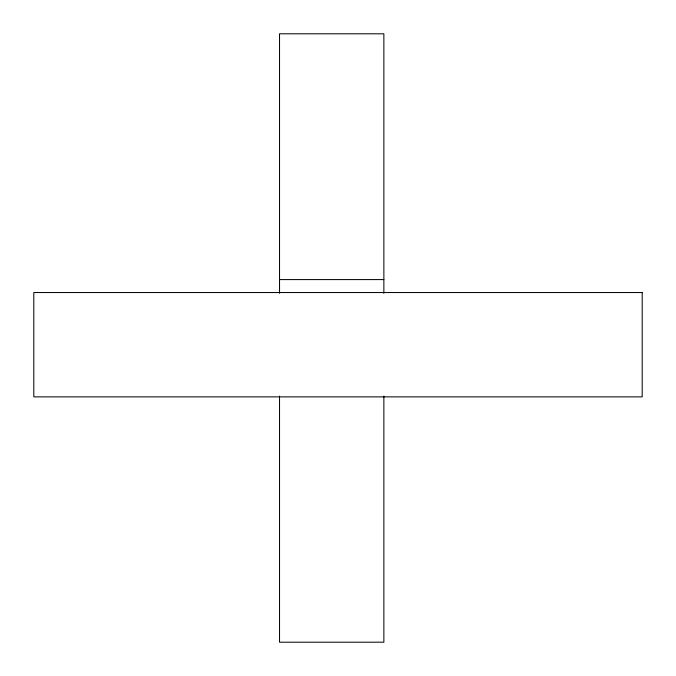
<?xml version="1.0" encoding="UTF-8"?>
<svg xmlns="http://www.w3.org/2000/svg" width="676" height="676" viewBox="0 0 676 676"><rect width="100%" height="100%" fill="white"/><g stroke="black" fill="none" stroke-linecap="round" stroke-linejoin="round"><path stroke-width="1.01" d="M279.534 279.585L383.867 279.585M383.867 293.308L383.867 33.8L279.534 33.8L279.534 293.308M383.867 396.094L383.867 642.2L279.534 642.2L279.534 396.094M642.2 292.539L33.8 292.539L33.8 396.871L642.2 396.871L642.2 292.539"/></g></svg>
